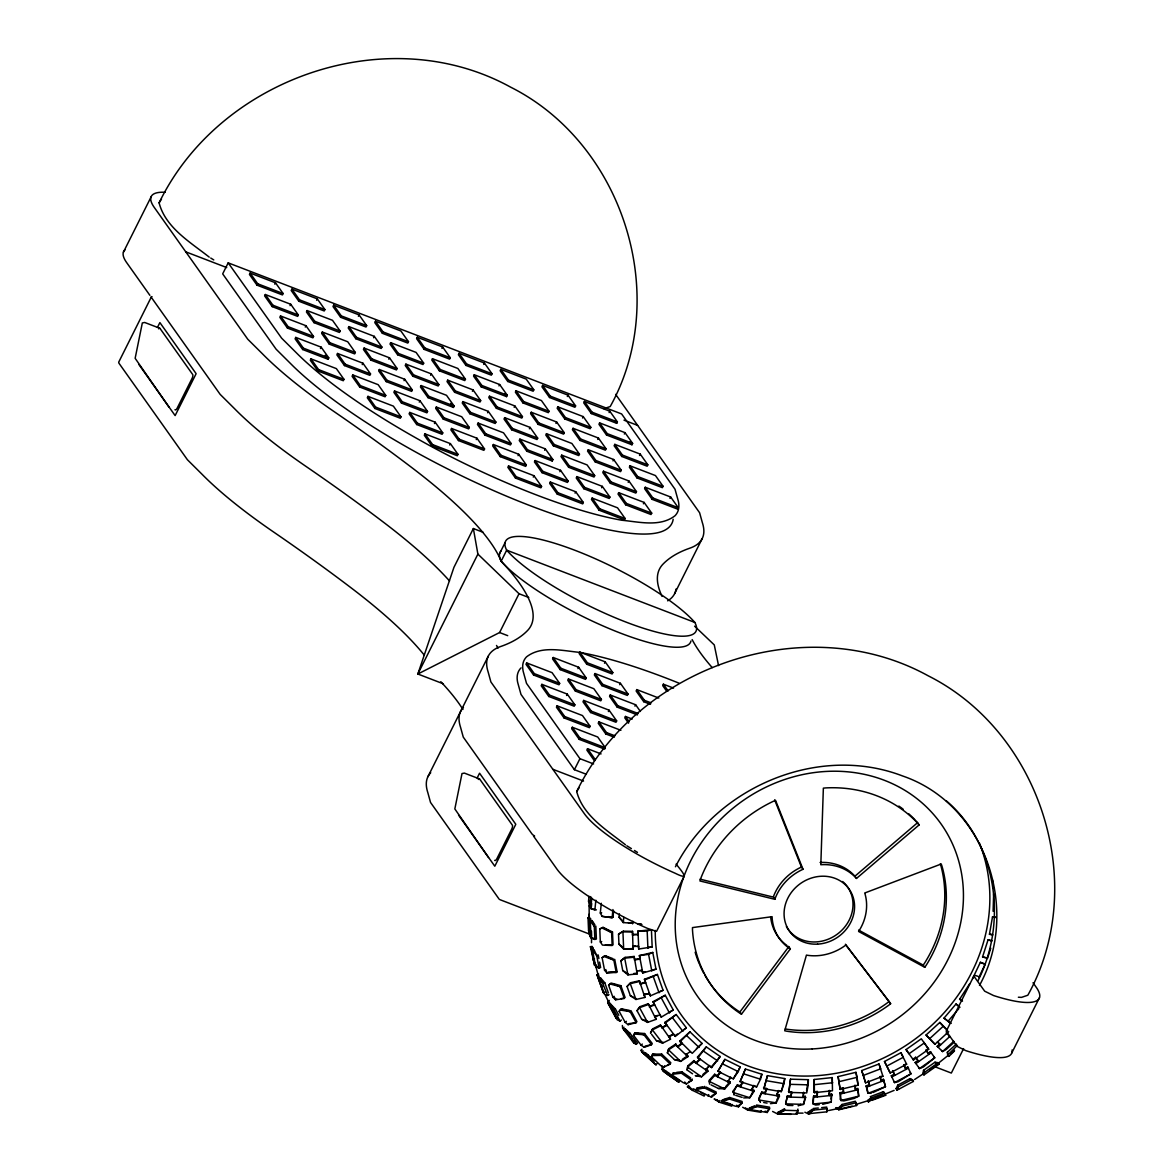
<?xml version="1.0" encoding="UTF-8"?>
<svg xmlns="http://www.w3.org/2000/svg" width="1173" height="1173" viewBox="0 0 1173 1173"><rect width="100%" height="100%" fill="white"/><g stroke="black" fill="none" stroke-linecap="round" stroke-linejoin="round"><path stroke-width="1.5" d="M591.515 942.74L591.544 939.177M797.933 1109.072L796.834 1114.174L780.206 1113.793L780.25 1112.048M993.106 911.289L993.634 893.943M813.974 1091.828L814.209 1079.497L832.258 1077.591L832.478 1090.758L814.429 1092.664L813.974 1091.828L817.214 1091.476L817.654 1092.327A7.067 1.672 84 0 0 817.302 1096.902L817.214 1091.476M814.429 1092.664L814.209 1079.497M788.828 1092.415L790.499 1079.175L808.388 1079.703L808.212 1084.849L806.716 1092.928L788.828 1092.415L790.499 1079.175M717.392 1075.626L720.339 1071.843L720.662 1072.665A7.067 2.83 -63.8 0 0 717.48 1076.77L717.392 1075.626L714.65 1074.263L709.401 1080.142L709.577 1084.131M724.767 1087.679L724.709 1088.969L718.506 1088.515L711.058 1084.864M687.877 1056.668L675.721 1045.099L675.78 1044.043L668.771 1048.691L667.378 1052.899L674.446 1059.63L680.692 1061.418L687.877 1056.668L686.146 1053.926L686.088 1054.967A7.053 3.108 -46.4 0 1 690.428 1051.653M675.78 1044.043L677.891 1047.166A7.067 3.108 -46.4 0 1 682.231 1043.853L679.783 1040.994L689.944 1031.844L702.084 1043.427L692.217 1053.354L679.783 1040.994M791.027 1114.35L777.611 1113.969L777.714 1112.224M804.869 1112.239L808.124 1113.72L826.833 1111.828L826.745 1107.077L821.672 1107.62M754.884 1105.699L750.002 1107.84L749.84 1109.555L767.215 1112.488L769.547 1108.778L769.547 1107.195L756.512 1104.995L756.512 1106.579L749.84 1109.555L751.116 1108.25L750.867 1109.966M591.705 903.533L591.339 907.008L589.652 907.022L588.538 901.157L589.051 896.26M589.652 907.022L590.737 896.583M596.368 909.867L590.723 908.532L591.808 898.093M595.855 900.248L594.858 910.043L590.723 908.532M613.655 910.732L612.98 917.257L612.115 917.711L602.116 916.348L600.297 913.049L601.309 903.269M612.951 909.559L612.115 917.711L602.116 916.348M628.259 922.652L632.819 923.268L623.244 922.579L619.08 917.198L619.417 913.826M623.244 922.579L623.787 917.359M632.584 923.855L632.848 921.304M729.723 1097.503L729.562 1099.057L722.04 1101.491L722.407 1099.834L729.562 1099.057L741.952 1103.031L742.113 1101.476L729.723 1097.503L723.858 1099.365M651.543 1034.278L656.469 1040.7L662.584 1043.178L670.501 1039.219L660.443 1024.967L652.716 1028.824L650.546 1032.988L652.716 1028.824M660.443 1024.967L662.144 1028.325A7.067 3.152 -37.5 0 1 666.953 1025.539L664.856 1022.401L676.176 1014.528L686.352 1027.797L675.296 1036.433L664.856 1022.401M669.123 1036.287L669.006 1037.284A7.053 3.152 -37.5 0 1 673.801 1034.483L673.361 1033.853L669.123 1036.287L670.501 1039.219M697.466 1057.137L711.659 1067.591L720.178 1056.536L706.293 1046.888L697.466 1057.137L700.266 1059.659A7.067 3.006 -55.2 0 0 696.454 1063.412L693.976 1060.583L687.789 1065.905L687.187 1070.055L692.569 1073.808M816.877 1095.699L813.651 1096.051L812.786 1102.649L813.182 1104.028L815.719 1105.039L819.223 1104.673M813.651 1096.051L813.182 1104.028L831.232 1102.107L831.701 1094.13L829.047 1094.409L829.472 1095.611A7.053 1.672 84 0 1 829.824 1091.037L829.37 1090.391L829.047 1094.409M831.041 1099.086L831.701 1094.13M808.388 1079.703L806.569 1090.641M687.187 1070.055L687.789 1065.905M763.887 1088.72L767.421 1075.656L784.796 1078.588L783.975 1083.676L781.262 1091.652L763.887 1088.72L767.421 1075.656M651.484 1056.785L652.555 1054.204L661.675 1054.058L670.795 1062.738L670.223 1064.058L663.845 1067.151L660.59 1065.48L651.484 1056.785L652.452 1055.436L651.689 1055.583L661.117 1055.377L670.223 1064.058L667.466 1064.923M923.957 1074.937L924.515 1071.653L923.547 1070.304L934.998 1062.21L938.195 1062.709L939.206 1064.146L923.957 1074.937L922.946 1073.5L923.547 1070.304M992.842 934.896L989.455 934.28L992.49 916.919L995.437 917.11M656.074 1019.352L648.244 1003.736L639.93 1006.683L637.027 1010.701L641.675 1019.264L647.569 1022.387L656.074 1019.352L655.062 1016.287L657.452 1015.437M649.666 1006.361L649.505 1007.284A7.067 3.138 -28.5 0 1 654.681 1005.07L654.446 1004.323L649.666 1006.361L648.244 1003.736M655.062 1016.287L654.901 1017.196A7.053 3.138 -28.5 0 1 660.076 1014.982L659.622 1014.352L661.249 1017.138L673.258 1009.968L665.252 995.261L653.009 1001.683L653.258 1002.431L665.252 995.261M791.614 1091.667L790.925 1097.122A7.067 2.023 -88.4 0 1 792.024 1092.503L788.417 1091.579M803.241 1094.35L803.637 1092.224M748.154 1108.382L747.831 1110.098L760.852 1112.297L761.189 1110.567M668.771 1048.691L667.378 1052.899M704.665 1086.359L704.357 1087.855L696.088 1089.658L711.439 1097.195L715.867 1093.515L716.175 1092.019L706.102 1087.063M738.931 1105.113L738.565 1106.784L735.192 1106.139L722.803 1102.165L722.04 1101.491L723.257 1100.494L722.803 1102.165M644.886 997.446L639.417 980.745L630.678 982.725L627.056 986.493L630.356 995.716L635.942 999.469L644.886 997.446L644.256 994.279L649.519 993.531A7.053 3.05 -19.7 0 0 644.065 995.115L644.256 994.279M640.429 983.575L640.238 984.426A7.067 3.05 -19.7 0 1 645.693 982.842L645.458 982.124L640.429 983.575L639.417 980.745M662.892 1042.093L662.584 1043.178L652.408 1029.909L660.326 1025.95M784.796 1078.588L781.262 1091.652M637.159 973.913L634.153 956.45L625.121 957.388L620.854 960.804L622.731 970.526L627.922 974.88L637.159 973.913L636.91 970.701L636.69 971.464A7.053 2.918 -10.9 0 1 642.335 970.555L639.505 970.438M634.153 956.45L634.505 960.203A7.067 2.918 -10.9 0 1 640.15 959.294L639.344 955.614L652.76 952.447L655.986 969.147L642.804 973.004L641.88 969.924M740.104 1081.638L745.412 1069.014L761.937 1074.292L760.5 1079.233L756.629 1086.916L740.104 1081.638L745.412 1069.014M790.602 1095.919L787.406 1095.831L785.661 1103.852L787.713 1105.391L792.919 1105.538M787.406 1095.831L785.661 1103.852L803.549 1104.365L805.616 1097.547L805.279 1096.344L802.669 1096.271M805.279 1096.344L803.549 1104.365L798.109 1105.699L800.69 1104.35M690.765 1077.987L681.836 1071.785L681.396 1073.192L672.481 1074.248L672.613 1075.318L683.038 1082.562L686.366 1083.896L691.806 1080.436L692.246 1079.028M990.774 948.224L987.475 958.444L982.563 956.889L988.047 939.852L992.314 940.731M774.869 899.31L773.55 896.319A48.958 43.812 -35.4 0 1 800.66 867.419L801.452 867.096L803.021 869.31L802.244 869.633A48.958 43.812 -35.4 0 0 775.118 898.533L774.869 899.31L699.914 880.952L700.589 878.87A131.493 117.667 -35.4 0 1 773.432 801.247L775.544 800.367L803.021 869.31M719.855 1100.523L719.313 1102.195L731.717 1106.154L732.26 1104.497M633.024 949.221L632.526 931.333L623.391 931.186L618.523 934.163L618.948 944.177L623.655 949.074L633.024 949.221L633.156 946.025L635.795 946.068M632.526 931.333L632.438 935.086A7.067 2.727 -2.4 0 1 638.171 934.881L637.804 931.142L651.426 929.72L652.159 946.948L638.757 949.016L638.2 945.863L638.655 946.494A7.053 2.727 -2.4 0 0 632.921 946.699L633.156 946.025M711.439 1097.195L711.982 1095.597L715.867 1093.515L704.357 1087.855L696.63 1088.06L696.542 1090.538M639.93 1006.683L637.027 1010.701M708.067 1096.198L708.712 1094.614M661.675 1054.058L661.117 1055.377L652.555 1054.204M717.92 1071.301L724.899 1059.351L740.251 1066.902L738.228 1071.609L733.272 1078.852L717.92 1071.301L724.899 1059.351M633.552 1035.319L635.092 1032.783L644.593 1033.53L652.217 1043.471L651.543 1044.674L644.285 1047.298L641.176 1045.275L633.552 1035.319L634.109 1034.029L643.918 1034.718L651.543 1044.674L645.267 1046.052L644.285 1047.298M760.133 1078.412L761.937 1074.292M978.003 980.701C1007.695 922.257 997.094 844.091 946.2 800.719M979.484 985.437C1020.847 910.175 985.54 804.297 902.594 775.969C818.124 743.477 716.043 787.288 675.443 866.759M896.934 1090.201L898.533 1086.623L910.878 1080.04L912.565 1079.878L913.386 1081.418L896.934 1090.201L896.113 1088.661L897.726 1085.172L910.057 1078.588L912.565 1079.878M630.678 982.725L627.056 986.493M636.353 998.575L635.942 999.469L630.268 983.619L639.226 981.581M954.485 1050.979L948.884 1056.389L947.711 1055.099L957.476 1045.29M118.649 362.281L151.434 296.769M672.481 1074.248L673.185 1072.752L681.396 1073.192L691.806 1080.436L688.654 1081.755M972.549 978.693L980.364 962.3L984.411 963.751M978.781 977.564L985.041 964.455L980.364 962.3M758.682 1098.602L760.339 1101.975L758.682 1098.602L761.82 1092.063L764.928 1092.591L765.177 1093.779A7.067 2.346 -80.4 0 1 767.01 1089.248M761.82 1092.063L758.843 1099.966L776.218 1102.899L779.444 1096.183L779.195 1094.995L776.658 1094.556L777.552 1092.679M764.928 1092.591L766.614 1088.397L763.506 1087.884M776.834 1099.893L779.195 1094.995M123.429 252.122L151.053 196.976M157.461 327.414L159.88 322.59L196.126 373.674L175.129 415.594L138.883 364.495M228.192 262.855L281.608 338.147L298.91 355.331A251.037 57.33 26.6 0 0 333.455 384.627C365.419 408.747 399.817 429.435 435.007 448.482A221.374 50.556 26.6 0 0 621.881 520.255C639.036 521.882 660.062 527.307 674.974 515.783A251.037 57.33 26.6 0 0 678.302 501.047L675.032 489.258L621.617 413.952L228.192 262.855L222.679 273.881L276.095 349.187L293.382 366.372A251.037 57.33 26.6 0 0 339.891 404.494A221.374 50.556 26.6 0 0 665.78 529.668A251.037 57.33 26.6 0 0 673.17 519.272M250.113 273.06L249.424 274.438L257.034 285.171L282.429 294.922L283.118 293.543L275.508 282.81L250.113 273.06L257.723 283.793L283.118 293.543M257.034 285.171L257.723 283.793M265.333 294.511L264.629 295.889L272.239 306.622L297.649 316.373L298.338 314.994L290.728 304.262L265.333 294.511L272.928 305.244L298.338 314.994M274.819 284.189L275.508 282.81M272.239 306.622L272.928 305.244M291.901 289.115L291.197 290.493L298.807 301.212L324.217 310.962L324.906 309.584L317.297 298.866L291.901 289.115L299.511 299.833L324.906 309.584M280.538 315.962L279.848 317.34L287.458 328.073L312.868 337.824L313.558 336.446L305.948 325.713L280.538 315.962L288.147 326.695L313.558 336.446M290.039 305.64L290.728 304.262M298.807 301.212L299.511 299.833M287.458 328.073L288.147 326.695M307.106 310.566L306.417 311.945L314.027 322.663L339.437 332.428L340.126 331.035L332.516 320.317L307.106 310.566L314.716 321.285L340.126 331.035M295.757 337.413L295.068 338.792L302.678 349.525L328.073 359.275L328.777 357.897L321.167 347.164L295.757 337.413L303.367 348.146L328.777 357.897M316.607 300.244L317.297 298.866M305.259 327.091L305.948 325.713M314.027 322.663L314.716 321.285M302.678 349.525L303.367 348.146M333.675 305.156L332.985 306.534L340.595 317.267L366.005 327.018L366.694 325.639L359.085 314.907L333.675 305.156L341.284 315.889L366.694 325.639M322.326 332.018L321.637 333.396L329.246 344.114L354.642 353.879L355.346 352.487L347.736 341.768L322.326 332.018L329.936 342.736L355.346 352.487M310.977 358.865L310.288 360.243L317.898 370.976L343.293 380.726L343.982 379.348L336.372 368.615L310.977 358.865L318.587 369.598L343.982 379.348M320.478 348.542L321.167 347.164M340.595 317.267L341.284 315.889M329.246 344.114L329.936 342.736M317.898 370.976L318.587 369.598M348.894 326.607L348.205 327.985L355.815 338.718L381.21 348.469L381.914 347.091L374.304 336.358L348.894 326.607L356.504 337.34L381.914 347.091M337.545 353.469L336.856 354.847L344.466 365.565L369.862 375.331L370.551 373.952L362.941 363.219L337.545 353.469L345.155 364.187L370.551 373.952M358.395 316.299L359.085 314.907M355.815 338.718L356.504 337.34M344.466 365.565L345.155 364.187M375.463 321.211L374.774 322.59L382.383 333.308L407.779 343.073L408.483 341.695L400.873 330.962L375.463 321.211L383.072 331.93L408.483 341.695M364.114 348.058L363.425 349.437L371.035 360.17L396.43 369.92L397.119 368.542L389.509 357.824L364.114 348.058L371.724 358.791L397.119 368.542M352.765 374.92L352.076 376.298L359.686 387.017L385.081 396.782L385.77 395.404L378.161 384.671L352.765 374.92L360.375 385.638L385.77 395.404M373.615 337.751L374.304 336.358M362.252 364.598L362.941 363.219M382.383 333.308L383.072 331.93M371.035 360.17L371.724 358.791M359.686 387.017L360.375 385.638M390.682 342.663L389.993 344.041L397.603 354.759L422.998 364.524L423.688 363.146L416.092 352.413L390.682 342.663L398.292 353.381L423.688 363.146M379.334 369.51L378.644 370.888L386.254 381.621L411.65 391.371L412.339 389.993L404.729 379.275L379.334 369.51L386.943 380.243L412.339 389.993M367.985 396.371L367.296 397.75L374.905 408.468L400.301 418.233L400.99 416.855L393.38 406.122L367.985 396.371L375.595 407.09L400.99 416.855M388.82 359.202L389.509 357.824M397.603 354.759L398.292 353.381M386.254 381.621L386.943 380.243M374.905 408.468L375.595 407.09M417.251 337.252L416.562 338.63L424.171 349.363L449.567 359.114L450.256 357.736L442.661 347.017L417.251 337.252L424.861 347.985L450.256 357.736M405.902 364.114L405.213 365.492L412.823 376.21L438.218 385.976L438.907 384.597L431.297 373.864L405.902 364.114L413.512 374.832L438.907 384.597M394.553 390.961L393.864 392.339L401.474 403.072L426.869 412.823L427.559 411.444L419.949 400.726L394.553 390.961L402.163 401.694L427.559 411.444M404.04 380.653L404.729 379.275M424.171 349.363L424.861 347.985M412.823 376.21L413.512 374.832M401.474 403.072L402.163 401.694M432.47 358.703L431.781 360.082L439.391 370.815L464.787 380.565L465.476 379.187L457.866 368.469L432.47 358.703L440.08 369.436L465.476 379.187M421.122 385.565L420.433 386.943L428.042 397.662L453.438 407.427L454.127 406.049L446.517 395.316L421.122 385.565L428.731 396.283L454.127 406.049M409.773 412.412L409.084 413.79L416.694 424.523L442.089 434.274L442.778 432.896L435.168 422.177L409.773 412.412L417.383 423.145L442.778 432.896M441.957 348.396L442.661 347.017M430.608 375.243L431.297 373.864M419.26 402.104L419.949 400.726M439.391 370.815L440.08 369.436M428.042 397.662L428.731 396.283M416.694 424.523L417.383 423.145M459.039 353.308L458.35 354.686L465.96 365.404L491.355 375.169L492.044 373.791L484.434 363.058L459.039 353.308L466.649 364.026L492.044 373.791M447.69 380.155L447.001 381.533L454.611 392.266L480.006 402.016L480.695 400.638L473.086 389.92L447.69 380.155L455.3 390.888L480.695 400.638M436.341 407.016L435.652 408.395L443.262 419.113L468.657 428.878L469.347 427.5L461.737 416.767L436.341 407.016L443.951 417.735L469.347 427.5M424.993 433.863L424.303 435.242L431.913 445.975L457.309 455.725L457.998 454.347L450.388 443.629L424.993 433.863L432.602 444.596L457.998 454.347M434.479 423.556L435.168 422.177M465.96 365.404L466.649 364.026M454.611 392.266L455.3 390.888M443.262 419.113L443.951 417.735M431.913 445.975L432.602 444.596M474.259 374.759L473.569 376.137L481.179 386.855L506.575 396.621L507.264 395.242L499.654 384.509L474.259 374.759L481.868 385.477L507.264 395.242M462.91 401.606L462.221 402.984L469.83 413.717L495.226 423.468L495.915 422.089L488.305 411.371L462.91 401.606L470.52 412.339L495.915 422.089M451.561 428.468L450.872 429.846L458.482 440.564L483.877 450.329L484.566 448.951L476.956 438.218L451.561 428.468L459.171 439.186L484.566 448.951M483.745 364.436L484.434 363.058M472.396 391.298L473.086 389.92M449.699 445.007L450.388 443.629M481.179 386.855L481.868 385.477M469.83 413.717L470.52 412.339M458.482 440.564L459.171 439.186M500.827 369.348L500.138 370.727L507.748 381.46L533.143 391.21L533.832 389.832L526.222 379.114L500.827 369.348L508.437 380.081L533.832 389.832M489.478 396.21L488.789 397.588L496.399 408.307L521.794 418.072L522.484 416.694L514.874 405.961L489.478 396.21L497.088 406.928L522.484 416.694M478.129 423.057L477.44 424.435L485.05 435.168L510.446 444.919L511.135 443.541L503.525 432.822L478.129 423.057L485.739 433.79L511.135 443.541M498.965 385.888L499.654 384.509M487.616 412.749L488.305 411.371M476.267 439.596L476.956 438.218M507.748 381.46L508.437 380.081M496.399 408.307L497.088 406.928M485.05 435.168L485.739 433.79M516.047 390.8L515.358 392.178L522.967 402.911L548.363 412.661L549.052 411.283L541.442 400.565L516.047 390.8L523.657 401.533L549.052 411.283M504.698 417.661L504.009 419.04L511.619 429.758L537.014 439.523L537.703 438.145L530.093 427.412L504.698 417.661L512.308 428.38L537.703 438.145M493.349 444.508L492.66 445.887L500.255 456.62L525.665 466.37L526.354 464.992L518.745 454.274L493.349 444.508L500.959 455.241L526.354 464.992M514.185 407.339L514.874 405.961M522.967 402.911L523.657 401.533M511.619 429.758L512.308 428.38M500.255 456.62L500.959 455.241M542.615 385.404L541.926 386.782L549.536 397.5L574.931 407.266L575.62 405.887L568.011 395.154L542.615 385.404L550.225 396.122L575.62 405.887M531.266 412.251L530.577 413.629L538.187 424.362L563.583 434.113L564.272 432.734L556.662 422.016L531.266 412.251L538.876 422.984L564.272 432.734M483.115 532.307L473.364 528.539L453.936 567.351L417.852 674.006L443.365 683.83M519.918 439.113L519.228 440.491L526.824 451.209L552.234 460.974L552.923 459.596L545.313 448.863L519.918 439.113L527.527 449.831L552.923 459.596M508.569 465.96L507.865 467.338L515.475 478.071L540.885 487.821L541.574 486.443L533.964 475.725L508.569 465.96L516.164 476.693L541.574 486.443M529.404 428.79L530.093 427.412M518.055 455.652L518.745 454.274M549.536 397.5L550.225 396.122M538.187 424.362L538.876 422.984M526.824 451.209L527.527 449.831M515.475 478.071L516.164 476.693M477.895 554.111L417.852 674.006L499.595 632.54L519.023 593.729L477.895 554.111L473.364 528.539M557.835 406.855L557.146 408.233L564.756 418.952L590.151 428.717L590.84 427.339L583.23 416.606L557.835 406.855L565.445 417.573L590.84 427.339M546.486 433.702L545.797 435.08L553.392 445.813L578.802 455.564L579.491 454.186L571.881 443.467L546.486 433.702L554.096 444.435L579.491 454.186M535.137 460.564L534.433 461.942L542.043 472.66L567.453 482.426L568.143 481.047L560.533 470.314L535.137 460.564L542.732 471.282L568.143 481.047M567.321 396.533L568.011 395.154M555.973 423.394L556.662 422.016M544.624 450.241L545.313 448.863M533.275 477.103L533.964 475.725M564.756 418.952L565.445 417.573M553.392 445.813L554.096 444.435M499.551 553.671L505.079 542.644M542.043 472.66L542.732 471.282M676.117 864.12C684.973 874.911 688.448 879.823 675.149 873.24A94.969 21.686 26.6 0 1 584.315 813.637L490.886 681.938L488.144 671.997A284.936 65.072 26.6 0 1 500.71 646.499A788.227 179.997 26.6 0 0 527.513 630.546A365.873 83.547 26.6 0 0 501.164 561.207L506.677 550.181A109.705 25.058 26.6 0 1 575.327 550.445A109.705 25.058 26.6 0 1 694.856 622.452A109.705 25.058 26.6 0 1 626.221 622.174A109.705 25.058 26.6 0 1 506.677 550.181L694.856 622.452M584.403 401.445L583.714 402.838L591.324 413.556L616.719 423.306L617.409 421.928L609.799 411.21L584.403 401.445L592.013 412.178L617.409 421.928M573.054 428.306L572.365 429.685L579.975 440.418L605.371 450.168L606.06 448.79L598.45 438.057L573.054 428.306L580.664 439.025L606.06 448.79M561.706 455.153L561.002 456.546L568.612 467.265L594.022 477.015L594.711 475.637L587.101 464.919L561.706 455.153L569.301 465.886L594.711 475.637M550.342 482.015L549.653 483.393L557.263 494.126L582.673 503.877L583.362 502.499L575.752 491.766L550.342 482.015L557.952 492.733L583.362 502.499M582.541 417.984L583.23 416.606M559.844 471.693L560.533 470.314M591.324 413.556L592.013 412.178M579.975 440.418L580.664 439.025M568.612 467.265L569.301 465.886M557.263 494.126L557.952 492.733M599.623 422.896L598.934 424.289L606.544 435.007L631.939 444.758L632.628 443.379L625.018 432.661L599.623 422.896L607.233 433.629L632.628 443.379M588.274 449.758L587.57 451.136L595.18 461.869L620.59 471.619L621.279 470.241L613.67 459.508L588.274 449.758L595.869 460.49L621.279 470.241M576.911 476.605L576.222 477.998L583.831 488.716L609.242 498.466L609.931 497.088L602.321 486.37L576.911 476.605L584.521 487.338L609.931 497.088M609.11 412.588L609.799 411.21M427.925 776.687L488.276 656.176M597.761 439.435L598.45 438.057M575.063 493.144L575.752 491.766M606.544 435.007L607.233 433.629M595.18 461.869L595.869 460.49M583.831 488.716L584.521 487.338M614.843 444.362L614.139 445.74L621.749 456.458L647.159 466.209L647.848 464.831L640.238 454.112L614.843 444.362L622.438 455.08L647.848 464.831M603.479 471.209L602.79 472.587L610.4 483.32L635.81 493.071L636.499 491.692L628.889 480.959L603.479 471.209L611.089 481.942L636.499 491.692M592.13 498.07L591.441 499.449L599.051 510.167L624.447 519.918L625.15 518.539L617.541 507.821L592.13 498.07L599.74 508.789L625.15 518.539M624.329 434.039L625.018 432.661M612.98 460.886L613.67 459.508M601.632 487.748L602.321 486.37M621.749 456.458L622.438 455.08M610.4 483.32L611.089 481.942M599.051 510.167L599.74 508.789M526.662 662.906L525.973 664.285L533.583 675.003L558.978 684.768L559.668 683.39L552.072 672.657L526.662 662.906L534.272 673.625L559.668 683.39M630.048 465.813L629.358 467.191L636.968 477.91L662.378 487.66L663.068 486.282L655.458 475.564L630.048 465.813L637.657 476.531L663.068 486.282M618.699 492.66L618.01 494.038L625.62 504.771L651.015 514.522L651.719 513.144L644.109 502.411L618.699 492.66L626.309 503.393L651.719 513.144M477.132 778.051L479.552 773.212L515.797 824.296L494.801 866.217L458.57 815.132M639.549 455.491L640.238 454.112M628.2 482.338L628.889 480.959M533.583 675.003L534.272 673.625M636.968 477.91L637.657 476.531M625.62 504.771L626.309 503.393M553.231 657.496L552.542 658.874L560.151 669.607L585.547 679.358L586.236 677.979L578.641 667.261L553.231 657.496L560.841 668.229L586.236 677.979M541.882 684.358L541.193 685.736L548.803 696.469L574.198 706.219L574.887 704.841L567.277 694.108L541.882 684.358L549.492 695.076L574.887 704.841M645.267 487.264L644.578 488.642L652.188 499.361L677.583 509.111L678.287 507.733L670.677 497.015L645.267 487.264L652.877 497.982L678.287 507.733M560.151 669.607L560.841 668.229M643.405 503.789L644.109 502.411M548.803 696.469L549.492 695.076M652.188 499.361L652.877 497.982M579.799 652.1L579.11 653.478L586.72 664.211L612.115 673.962L612.819 672.584L605.209 661.851L579.799 652.1L587.409 662.818L612.819 672.584M568.45 678.947L567.761 680.34L575.371 691.058L600.767 700.809L601.456 699.431L593.846 688.712L568.45 678.947L576.06 689.68L601.456 699.431M557.102 705.809L556.413 707.187L564.022 717.92L589.418 727.671L590.107 726.292L582.497 715.559L557.102 705.809L564.712 716.527L590.107 726.292M577.937 668.639L578.641 667.261M566.588 695.486L567.277 694.108M586.72 664.211L587.409 662.818M669.988 498.393L670.677 497.015M575.371 691.058L576.06 689.68M564.022 717.92L564.712 716.527M595.019 673.551L594.33 674.93L601.94 685.662L627.335 695.413L628.024 694.035L620.414 683.302L595.019 673.551L602.629 684.284L628.024 694.035M583.67 700.413L582.981 701.791L590.591 712.51L615.986 722.26L616.675 720.882L609.066 710.164L583.67 700.413L591.28 711.131L616.675 720.882M572.321 727.26L571.632 728.638L579.242 739.371L604.638 749.122L605.327 747.744L597.717 737.011L572.321 727.26L579.931 737.993L605.327 747.744M604.506 663.229L605.209 661.851M601.94 685.662L602.629 684.284M590.591 712.51L591.28 711.131M579.242 739.371L579.931 737.993M640.399 711.468L635.634 704.753L610.239 695.003L609.549 696.381L617.159 707.114L637.482 714.914M586.383 774.297L574.403 769.693L579.931 758.667L526.516 683.375L523.246 671.572A251.037 57.33 26.6 0 1 526.574 656.836C541.471 645.326 562.512 650.736 579.653 652.379A221.374 50.556 26.6 0 1 678.903 683.126M620.898 730.31L598.89 721.864L598.201 723.242L605.811 733.961L614.271 737.216M587.541 748.711L586.852 750.09L594.462 760.822L595.151 759.444L587.541 748.711L601.089 753.916M619.725 684.68L620.414 683.302M608.376 711.542L609.066 710.164M617.159 707.114L617.848 705.735L610.239 695.003M674.607 593.67L702.231 538.51M605.811 733.961L606.5 732.582L598.89 721.864M658.815 698.052L636.807 689.607L636.118 690.985L643.728 701.703L650.502 704.313M632.232 719.049L625.458 716.454L624.769 717.832L628.567 723.198M634.945 706.131L635.634 704.753M643.728 701.703L644.417 700.325L636.807 689.607M673.537 688.096L663.375 684.196L662.686 685.575L666.484 690.941M533.524 836.114L556.706 868.797A94.969 21.686 26.6 0 0 647.525 928.4L656.543 931.377L684.343 875.908M946.435 1030.818L974.059 975.657M963.605 1048.618L951.332 1073.06L934.236 1066.492M1011.83 1052.87L1039.454 997.724M756.629 1086.916L753.755 1085.509L751.512 1089.35L751.673 1090.523L754.092 1091.301L749.767 1097.737L743.726 1097.913M644.593 1033.53L643.918 1034.718L635.092 1032.783M625.121 957.388L620.854 960.804M209.219 257.107C190.305 242.21 165.422 227.562 159.103 202.841C219.644 77.829 387.603 19.413 510.578 87.125C623.171 143.663 671.689 296.095 610.209 406.547L603.89 408.688M625.488 844.809C606.984 830.235 582.82 815.704 576.72 791.526C637.262 666.513 805.221 608.098 928.195 675.809C1040.788 732.348 1089.306 884.794 1027.827 995.232L1021.507 997.373L1018.369 997.226M697.774 1057.943L706.293 1046.888M697.715 1090.934L693.39 1088.808L692.656 1090.406L687.437 1086.887L688.331 1085.421L692.656 1090.406L704.167 1096.066L704.914 1094.468L700.589 1092.356M738.682 1069.497L740.251 1066.902M663.845 1067.151L664.695 1065.788M665.516 1070.67L669.284 1073.486L668.346 1074.952L678.771 1082.195L679.695 1080.714L675.223 1077.62M159.103 202.841L161.493 199.087M576.72 791.526L579.11 787.772M962.52 1001.053L959.617 999.235L969.631 983.824M733.184 1091.11L734.122 1094.834L733.184 1091.11L737.406 1084.834L740.368 1085.773L740.53 1086.96A7.067 2.61 -72.3 0 1 743.066 1082.576L742.7 1081.755L740.368 1085.773M737.406 1084.834L733.242 1092.444L749.767 1097.737L753.095 1091.374M623.391 931.186L618.523 934.163M628.098 1024.689L629.183 1023.618L636.133 1022.68L630.136 1011.654L630.898 1010.583L636.895 1021.61L636.133 1022.68L628.098 1024.689L625.18 1022.357L619.168 1011.331L621.177 1008.912L629.271 1010.305M729.269 1079.013L730.574 1077.107L731.028 1077.752A7.053 2.83 -63.8 0 0 727.832 1081.858M737.905 1070.788L733.272 1078.852M924.779 967.314L858.592 931.465L859.061 930.775A48.958 43.812 -35.4 0 0 864.97 893.723L864.706 893.005L941.23 864.002L941.919 865.967A131.493 117.667 -35.4 0 1 926.069 965.467L924.779 967.314L923.21 965.1L924.5 963.253A131.493 117.667 -35.4 0 0 940.35 863.753M885.043 1093.661L883.357 1091.682L870.366 1096.638L871.026 1098.163L867.727 1100.259L868.372 1101.902L871.026 1098.163L884.017 1093.207L885.688 1095.289L871.7 1100.421M788.769 946.699L790.338 948.913L741.483 1014.176L739.914 1011.962L788.769 946.699L788.095 946.303M680.061 1041.785L689.944 1031.844M669.05 1074.409L662.1 1069.585L663.185 1068.222M663.17 1071.096L664.255 1069.732L668.346 1074.952L663.17 1071.096L678.771 1082.195M717.319 1060.128L720.178 1056.536M645.502 1052.767L647.98 1054.82L646.88 1056.155L655.986 1064.835L657.085 1063.5M950.482 1023.223L944.016 1018.135L956.01 1004.015L959.367 1006.522M947.96 1021.404L958.884 1008.56M922.946 1073.5L938.195 1062.709M612.702 983.473L620.869 985.687L620.048 986.61L624.3 998.502L615.576 999.792L612.878 997.182L608.626 985.276L611.074 983.033L620.048 986.61L609.901 983.942L608.626 985.276M714.65 1074.263L714.724 1075.406L709.357 1081.433L724.709 1088.969L730.075 1082.958L730.002 1081.814L727.759 1080.714M725.808 1086.506L730.002 1081.814M699.958 1058.867L696.454 1062.313M709.181 1065.539L705.823 1069.923A7.053 3.006 -55.2 0 1 709.621 1066.169L709.181 1065.539L711.659 1067.591M711.205 1066.946L716.102 1061.492M641.176 1045.275L642.291 1044.073M665.12 1023.164L676.176 1014.528M838.783 1109.79L842.507 1106.036L855.909 1102.811L856.657 1105.494L838.783 1109.79L838.358 1108.104L842.009 1104.467L855.41 1101.242L856.657 1105.494M641.968 1049.219L640.722 1050.436L652.862 1062.005M655.986 1064.835L641.792 1051.946L643.039 1050.729M702.084 1043.427L696.439 1048.662M629.901 1033.178L628.655 1034.366L636.294 1044.322L637.526 1043.134L629.901 1033.178L625.106 1028.765L623.713 1029.821L628.655 1034.366L625.106 1028.765M948.708 1031.654L934.94 1044.234L926.054 1035.026L939.808 1022.445L946.039 1028.78M929.529 1038.779L943.297 1026.199L947.623 1030.568M946.23 1032.856L949.763 1036.521L938.019 1047.254L937.183 1046.243L939.646 1043.985L940.482 1045.011L937.403 1041.991M953.81 1041.272L942.549 1051.565L937.183 1046.243M954.323 1042.064L946.318 1049.38L942.549 1051.565L941.596 1050.451M947.711 1055.099L947.344 1052.298L956.376 1044.043M950.614 1053.706L954.485 1050.158M617.115 971.83L608.186 972.373L616.25 972.608L613.831 960.086L614.696 959.309L617.115 971.83L606.969 973.091L604.55 970.203L602.116 957.681L604.96 955.672L613.068 958.708M681.953 1043.076L677.965 1046.111M693.976 1060.583L693.976 1061.682L687.642 1067.137L701.527 1076.799L707.862 1071.345L705.823 1068.823M702.92 1074.497L707.862 1070.231M619.168 1011.331L620.092 1009.982L630.136 1011.654L621.177 1008.912M625.18 1022.357L626.397 1021.316M917.535 822.713L919.104 824.927L856.481 878.445L854.897 876.231L917.535 822.713L916.23 821.129M896.113 1088.661L898.533 1086.623L897.726 1085.172M845.396 944.236L889.061 1001.493L887.272 1002.93A131.493 117.667 -35.4 0 1 785.25 1029M890.63 1003.707L888.841 1005.144A131.493 117.667 -35.4 0 1 786.819 1031.214L784.708 1030.774L806.438 955.086L807.229 955.262A48.958 43.812 -35.4 0 0 845.205 945.541L845.865 945.013L890.63 1003.707L889.061 1001.493M938.195 1063.368L947.96 1055.553M616.749 998.897L615.576 999.792L614.652 997.475M812.053 1109.394L808.549 1112.019L808.784 1113.734L813.534 1110.113L827.082 1108.676L826.833 1111.828M636.294 1044.322L633.889 1043.09L622.643 1028.31L624.036 1027.255M634.212 1040.524L632.804 1041.58L630.693 1036.976M633.889 1043.09L635.282 1042.035M683.888 1029.659L686.352 1027.797M620.048 1021.053L617.277 1019.865L609.286 1005.158L610.796 1004.279L615.4 1009.015L614.051 1010.012L620.048 1021.053L621.397 1020.041M612.497 931.978L611.617 932.594L612.159 945.511L602.467 945.101L600.327 941.978L599.784 929.075L602.981 927.359L612.497 931.978L613.039 944.881L605.4 944.764M913.444 1060.011L906.069 1049.586L921.318 1038.794L928.693 1049.234L913.444 1060.011L912.873 1059.219L915.614 1057.284L916.773 1058.94M924.28 1042.973L909.031 1053.765L906.069 1049.586M927.169 1051.814L926.01 1050.172L928.239 1048.589L928.693 1049.234M927.462 1052.225L928.928 1054.307L928.18 1053.237L930.409 1051.653L934.749 1057.797L923.21 1067.078L919.485 1068.588L915.16 1062.445L917.887 1060.509L915.614 1057.284M929.646 1069.849L935.365 1065.802M739.943 1104.423L741.952 1103.031L738.565 1106.784L736.615 1105.245M666.689 1024.777L662.261 1027.343M677.451 1034.058L674.842 1035.788L675.296 1036.433M675.721 1045.099L668.537 1049.85L680.692 1061.418M682.319 1059.336L687.935 1055.612M612.878 997.182L614.183 996.317M914.617 1079.497L923.576 1073.603M657.408 974.44L644.446 979.279L644.681 979.998L657.408 974.44L663.068 990.291L650.355 995.862L649.065 992.901M778.916 1111.931L784.693 1110.288L784.532 1108.69L778.916 1111.931L778.945 1113.661L784.693 1110.288L798.095 1110.684L796.834 1114.174M617.731 1017.475L616.206 1018.355L608.201 1003.648L609.725 1002.768L607.746 1001.126L609.33 1000.452M669.24 1012.284L673.258 1009.968M604.769 982.754L603.333 983.575L598.787 978.414L600.385 977.739L604.769 982.754L608.406 992.959M598.787 978.414L604.447 994.279L607.585 995.466L609.022 994.66M890.175 1072.958L884.471 1061.506L900.908 1052.724L903.298 1057.269L886.847 1066.052L890.175 1072.958L906.626 1064.19L900.908 1052.724M903.753 1064.835L906.025 1069.38L903.753 1064.835L906.626 1064.19M905.351 1068.266L907.755 1066.975L910.981 1073.808L898.093 1081.755L894.53 1082.591L891.304 1075.758L894.251 1074.189L893.547 1072.577M838.358 1108.104L842.507 1106.036L842.009 1104.467M868.372 1101.902L870.073 1101.051M602.116 957.681L603.479 957.021M604.55 970.203L605.898 969.543M639.344 955.614L648.581 954.353L652.76 952.447M658.815 992.079L663.068 990.291M604.989 992.094L603.377 992.754L597.702 976.904L599.315 976.229L597.028 974.69L598.699 974.206M872.815 1099.248L881.011 1095.831M884.295 1094.468L894.134 1090.377M599.124 968.077L596.705 955.555L594.081 949.675L592.424 950.13L595.649 966.831L599.124 968.077L600.62 967.476L599.579 962.109M808.549 1112.019L813.534 1110.113L813.212 1108.514L818.285 1107.972M865.586 1082.84L861.656 1070.582L878.973 1063.97L880.747 1068.794L863.416 1075.392L865.586 1082.84L882.917 1076.242L878.973 1063.97M879.926 1076.565L882.917 1076.242M871.451 1093.104L868.152 1093.28L867.521 1091.975L866.114 1085.919L869.222 1084.732L868.181 1080.832L868.694 1081.653A7.067 0.88 69.1 0 0 869.809 1085.89L869.222 1084.732M880.38 1077.21A7.053 0.88 69.1 0 0 881.495 1081.433L880.894 1080.274L883.445 1079.307L885.468 1086.682L873.137 1092.459M883.445 1079.307L885.468 1086.682L868.152 1093.28L866.715 1087.078L884.031 1080.465M870.483 1100.362L881.861 1096.022M831.232 1102.107L822.713 1104.306M648.082 1004.645L639.564 1007.68L647.569 1022.387L647.936 1021.39L641.675 1019.264M599.784 929.075L601.734 927.872L611.617 932.594L602.981 927.359M600.327 941.978L601.705 941.523M855.938 1104.438L869.428 1100.274M637.804 931.142L647.173 931.01L651.426 929.72M597.702 976.904L597.028 974.69L601.28 986.581L602.951 986.097M593.01 948.151L590.4 946.67L591.353 948.62L593.01 948.151L592.13 946.391L590.4 946.67L594.579 965.32L596.251 964.851M595.649 966.831L597.321 966.376M651.587 970.364L655.986 969.147M838.094 1076.609L855.953 1072.313L857.067 1077.327L858.035 1085.157L840.176 1089.453L838.094 1076.609L840.176 1089.453M839.208 1081.623L857.067 1077.327M839.707 1088.617L842.903 1087.84L843.372 1088.676A7.067 1.29 76.5 0 0 843.768 1093.133L842.903 1087.84M855.425 1085.773A7.053 1.29 76.5 0 0 855.806 1090.23L855.308 1089.057L857.918 1088.427L858.709 1096.183L854.208 1098.412L843.827 1100.919L840.85 1100.479L840.337 1099.13L840.059 1092.723L843.255 1091.946M858.05 1091.623L858.709 1096.183L840.85 1100.479L840.572 1093.91L858.431 1089.614M852.126 1106.139L838.724 1109.365L835.616 1108.06M639.93 958.605L634.725 959.441M642.349 972.358L645.429 971.699M698.228 1087.723L703.052 1086.697M828.549 1110.552L838.856 1108.441M750.002 1107.84L756.512 1106.579L769.547 1108.778L767.391 1110.772L767.215 1112.488L765.177 1111.124M600.297 913.049L601.676 912.799M594.55 958.913L592.82 959.191L594.535 962.021M589.755 917.55L588.01 917.623L589.242 919.339L590.943 919.104L588.01 917.623L588.553 930.526L589.975 936.553L591.661 936.318L591.441 931.157M590.312 920.849L594.315 926.509L595.825 926.113L596.383 939.03L594.858 939.426L591.045 938.063L590.312 920.849L592.013 920.614L594.872 924.735M591.045 938.063L592.732 937.828L594.858 939.426L594.315 926.509L592.013 920.614M647.687 947.564L652.159 946.948M770.441 1103.676L776.218 1102.899L776.057 1101.535M718.506 1088.515L723.198 1087.899M808.784 1113.734L810.25 1113.558L810.059 1111.828M676.645 1072.371L681.836 1071.785M814.692 1084.629L832.742 1082.723M814.062 1097.254L832.112 1095.333M633.933 957.212L624.681 958.18L627.922 974.88L628.361 974.089L622.731 970.526M633.772 973.531L637.379 973.15M637.936 934.221L632.658 934.412M621.279 998.663L625.121 997.578L620.869 985.687M590.298 930.468L588.553 930.526L590.884 934.866M698.478 1075.612L695.252 1075.67L701.527 1076.799M796.042 1113.133L803.05 1113.118M632.306 932.007L622.936 931.861L623.655 949.074L633.259 948.546M790.323 1084.336L808.212 1084.849M787.728 1097.034L805.616 1097.547M640.957 923.869L637.848 923.738L641.939 924.529M989.455 934.28L992.402 934.47M588.538 901.157L590.298 901.304M674.446 1059.63L679.299 1060.099M778.945 1113.661L780.206 1113.793M608.171 916.641L612.98 917.257M766.599 1080.758L783.975 1083.676M780.822 1091.007L778.271 1090.582L778.725 1091.213A7.053 2.346 -80.4 0 0 776.893 1095.758L762.069 1093.265M779.444 1096.183L776.893 1095.758L776.658 1094.556M763.696 1102.532L767.069 1103.104M939.206 1064.146L935.951 1063.574L934.998 1062.21M992.49 916.919L995.877 917.535M982.563 956.889L985.408 957.476M656.469 1040.7L661.279 1041.741M700.076 879.164L773.286 897.096M988.047 939.852L991.317 940.893M743.961 1073.955L760.5 1079.233M751.512 1089.35L753.946 1090.113L754.092 1091.301M737.568 1086.007L751.673 1090.523A7.053 2.61 -72.3 0 1 754.21 1086.154L753.755 1085.509M735.72 1095.347L742.128 1097.4M721.41 1101.022L730.706 1103.998M717.421 1100.083L714.122 1099.028L719.313 1102.195L717.055 1099.834M603.743 956.391L613.831 960.086L604.96 955.672M185.774 251.843L226.697 267.561M623.992 420.154L637.628 425.388M159.763 328.249L144.69 322.472L142.329 322.942L135.144 358.308L168.853 406.928M644.417 700.325L651.191 702.92M617.848 705.735L638.171 713.536M606.5 732.582L614.96 735.838M579.931 758.667L593.611 763.931M552.864 769.297L583.553 781.086M479.434 778.887L464.376 773.095L462.001 773.564L454.831 808.93L488.54 857.551M499.859 899.647L590.503 934.47M519.023 593.729L528.774 597.497M499.595 632.54L507.718 635.663M630.356 995.716L633.347 997.153M722.876 1064.058L738.228 1071.609M714.724 1075.406L730.075 1082.958M687.437 1086.887L692.041 1089.145M772.596 1111.447L777.611 1113.969M840.337 1099.13L842.654 1100.318M959.617 999.235L962.095 1000.569M858.592 930.101L923.21 965.1M913.386 1081.418L910.057 1078.588M742.685 1107.268L747.831 1110.098L745.485 1107.869M790.338 948.913L789.678 948.517A48.958 43.812 -35.4 0 1 772.098 917.462L772.098 916.685L692.481 927.594L692.481 929.72A131.493 117.667 -35.4 0 0 739.679 1013.105L741.483 1014.176M739.914 1011.962L738.11 1010.891A131.493 117.667 -35.4 0 1 704.738 974.998M210.744 258.045L213.779 259.922M626.837 845.792L631.397 848.607M634.432 850.484L637.452 852.36M703.727 1051.287L717.627 1060.935M693.976 1061.682L707.862 1071.345M669.284 1073.486L672.261 1075.553M671.821 1076.345L675.985 1079.233M836.276 1107.591L838.724 1109.365L838.372 1107.664M951.127 1023.384L944.016 1018.135M618.948 944.177L622.819 947.344M956.01 1004.015L959.969 1007.284M641.792 1051.946L646.88 1056.155L644.006 1052.093M938.371 1042.782L939.646 1043.985M694.621 626.177L714.269 644.901L718.55 665.604M686.909 1035.862L699.064 1047.43M647.98 1054.82L654.475 1061.008M928.943 1038.017L934.94 1044.234M609.286 1005.158L614.051 1010.012L610.796 1004.279M948.825 1035.539L949.763 1036.521M926.054 1035.026L927.975 1037.02M619.08 917.198L623.699 922.022M939.808 1022.445L943.297 1026.199M684.695 1082.019L686.366 1083.896M947.344 1052.298L948.884 1056.389M919.104 824.927L917.799 823.343A131.493 117.667 -35.4 0 0 825.587 787.919L823.358 788.153L820.821 864.75L821.657 864.677A48.958 43.812 -35.4 0 1 855.982 877.859L856.481 878.445M854.897 876.231L854.413 875.645A48.958 43.812 -35.4 0 0 820.088 862.463M885.688 1095.289L883.357 1091.682M592.424 950.13L596.705 955.555L598.201 954.954L598.89 958.532M672.745 1018.091L682.906 1031.36M615.62 394.348L699.607 512.748L702.363 522.689A284.936 65.072 26.6 0 1 689.783 548.187A788.227 179.997 26.6 0 0 662.994 564.154A365.873 83.547 26.6 0 0 662.056 596.397M1033.032 982.754L1036.17 987.182A94.969 21.686 26.6 0 1 993.546 995.54L984.66 991.17L974.147 976.523A6.334 1.452 26.6 0 1 977.974 976.317M614.813 420.623L616.719 423.306M630.033 442.074L631.939 444.758M504.669 393.937L506.575 396.621M550.328 458.291L552.234 460.974M926.01 1050.172L928.18 1053.237M663.375 684.196L668.126 690.897M450.593 403.395L453.438 407.427M625.458 716.454L629.256 721.82M858.035 1085.157L855.953 1072.313M325.229 355.258L328.073 359.275M574.403 769.693L520.988 694.401L517.718 682.613A251.037 57.33 26.6 0 1 521.047 667.877M149.88 295.332L126.699 262.664A94.969 21.686 26.6 0 1 125.027 249.878M118.796 363L187.401 459.728L201.976 474.2A284.936 65.072 26.6 0 0 273.69 532.073A788.227 179.997 26.6 0 1 351.68 588.274A365.873 83.547 26.6 0 1 424.245 655.091M499.155 899.178L430.535 802.449L427.793 792.508A284.936 65.072 26.6 0 1 430.726 772.743M933.899 1056.609L934.749 1057.797L919.485 1068.588L918.65 1067.386M930.409 1051.653L931.171 1052.738L915.922 1063.515L915.16 1062.445M936.157 1063.882L937.168 1065.304M917.887 1060.509L918.65 1061.594L917.623 1060.143M923.723 1042.181L928.239 1048.589M892.58 1070.582L894.94 1075.304L894.251 1074.189M907.755 1066.975L908.445 1068.09L891.993 1076.873L891.304 1075.758M910.233 1072.547L910.981 1073.808L894.53 1082.591L893.797 1081.33M661.499 998.311L669.49 1013.017M653.009 1001.683L661.249 1017.138M615.4 1009.015L618.831 1015.305M612.893 1010.583L607.746 1001.126L608.201 1003.648M897.888 1087.474L898.709 1088.999M884.471 1061.506L886.847 1066.052M866.114 1085.919L866.715 1087.078M600.385 977.739L607.585 995.466M605.312 995.173L614.755 1014.396M840.059 1092.723L840.572 1093.91M774.635 799.839L801.452 867.096M613.743 1012.152L616.206 1018.355M882.463 1094.468L883.064 1096.095M861.656 1070.582L863.416 1075.392M653.39 976.933L659.065 992.783M644.446 979.279L650.355 995.862M601.28 986.581L603.377 992.754M598.113 974.88L594.902 963.077M606.265 970.731L606.969 973.091M880.498 1078.53L880.894 1080.274M648.581 954.353L651.821 971.053M639.578 956.303L642.804 973.004M591.353 948.62L594.579 965.32M854.97 1085.142L855.308 1089.057M992.446 879.867L993.443 888.372M622.35 1025.481L622.643 1028.31M807.992 1111.989L808.124 1113.72M709.401 1080.142L709.518 1082.796M647.173 931.01L647.907 948.224M638.039 931.802L638.757 949.016M589.183 914.134L589.315 917.359M589.242 919.339L589.975 936.553M662.041 1066.066L662.1 1069.585M832.258 1077.591L832.287 1081.887M589.139 905.541L589.183 918.342M589.198 922.007L589.213 927.491M712.216 667.598A365.873 83.547 26.6 0 1 692.158 639.608M1012.079 1049.967A94.969 21.686 26.6 0 1 965.936 1050.685L957.036 1046.331L946.523 1031.683A6.334 1.452 26.6 0 1 946.963 1030.671M690.941 641.015A109.705 25.058 26.6 0 1 608.934 628.479A109.705 25.058 26.6 0 1 501.164 561.207A365.873 83.547 26.6 0 0 412.031 467.763A788.227 179.997 26.6 0 0 334.041 411.562A284.936 65.072 26.6 0 1 262.327 353.689L247.752 339.217L154.323 207.504A94.969 21.686 26.6 0 1 165.188 192.269M501.164 561.207A109.705 25.058 26.6 0 1 500.974 550.958M496.502 645.458A365.873 83.547 26.6 0 1 498.026 648.068M463.452 707.392A284.936 65.072 26.6 0 0 460.52 727.157L463.262 737.084L531.882 833.812A6.334 1.452 26.6 0 0 534.639 836.056M440.813 681.718A365.873 83.547 26.6 0 1 462.954 709.474M478.291 779.459A3.167 1.217 -69 0 1 479.698 779.077L512.322 825.088A3.167 1.217 -69 0 1 511.765 829.003L496.868 858.739A3.167 1.217 -69 0 1 494.669 860.352M676.029 589.051A284.936 65.072 26.6 0 1 667.657 600.84M449.523 580.958A365.873 83.547 26.6 0 0 384.407 522.923A788.227 179.997 26.6 0 0 306.417 466.707A284.936 65.072 26.6 0 1 234.703 408.834L220.143 394.363L151.522 297.649A6.334 1.452 26.6 0 1 151.962 296.622M174.997 409.714A3.167 1.217 -69 0 0 177.196 408.116L192.093 378.366A3.167 1.217 -69 0 0 192.651 374.451L160.012 328.455A3.167 1.217 -69 0 0 158.619 328.836M703.888 973.458A131.493 117.667 -35.4 0 1 700.002 965.54M699.299 963.913A131.493 117.667 -35.4 0 1 695.149 952.227M898.855 806.071A131.493 117.667 -35.4 0 1 903.166 809.223M908.635 813.725A131.493 117.667 -35.4 0 1 915.013 819.839M979.264 842.757A173.193 154.983 -35.4 0 1 851.745 1069.791A173.193 154.983 -35.4 0 1 655.252 930.424M786.834 945.409A48.958 43.812 -35.4 0 1 770.646 916.817M842.61 881.51A36.495 32.653 -35.4 0 1 838.563 933.18A36.495 32.653 -35.4 0 1 786.394 926.582M802.992 1097.473A7.053 2.023 -88.4 0 1 804.091 1092.855M812.229 1048.941A149.191 133.517 -35.4 0 0 947.549 834.164A149.191 133.517 -35.4 0 0 698.199 847.493A149.191 133.517 -35.4 0 0 812.229 1048.941M817.581 944.133A36.495 32.653 -35.4 0 0 850.689 891.597A36.495 32.653 -35.4 0 0 789.693 894.867A36.495 32.653 -35.4 0 0 817.581 944.133"/></g></svg>
